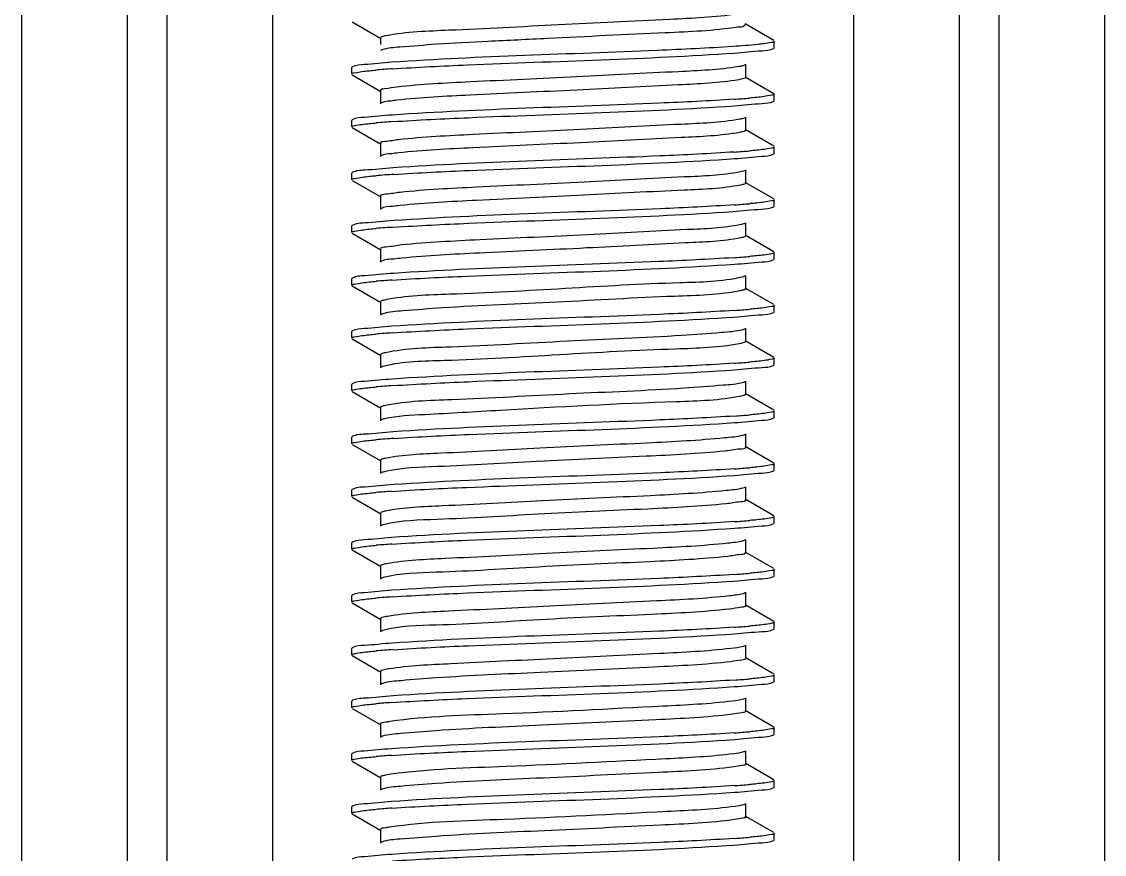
# Model space of a CAD drawing. Extents: x 27938 to 1507990, y 110129 to 923079.
# Drawn here: x 646801.2 to 647289.3, y 342758.2 to 343133.7 of the extents above; entities that cross this region are included whole.
import ezdxf

# ---------------------------------------------------------------- set-up
doc = ezdxf.new("R2010")
doc.units = 0
doc.header["$LTSCALE"] = 1000
doc.header["$MEASUREMENT"] = 0

msp = doc.modelspace()

# ---------------------------------------------------------------- linework, layer by layer
at = {"linetype": 'Continuous'}
for p, q in [((646801.17, 346328.15), (646801.17, 341587.12)), ((646848.79, 346328.15), (646848.79, 341587.12)), ((646866.65, 346328.15), (646866.65, 341587.12)), ((646914.28, 346328.15), (646914.28, 341587.12)), ((647176.22, 346328.15), (647176.22, 341587.12)), ((647223.85, 346328.15), (647223.85, 341587.12)), ((647241.7, 346328.15), (647241.7, 341587.12)), ((647289.33, 346328.15), (647289.33, 341587.12)), ((646950.22, 343133.56), (646963.15, 343126.08)), ((647140.28, 343125.15), (647127.35, 343132.63)), ((646962.89, 343126.38), (646962.89, 343123.37)), ((647140.5, 343121.91), (647140.5, 343124.89)), ((647140.5, 343121.91), (647140.5, 343124.89)), ((646963.57, 343120.91), (646963.15, 343120.72)), ((647140.28, 343121.65), (647140.5, 343121.91)), ((646950.22, 343113.24), (646950, 343112.98)), ((646950, 343110.01), (646950, 343112.98)), ((646950, 343110.01), (646950, 343112.98)), ((647127.61, 343108.52), (647127.61, 343114.47)), ((646950.22, 343109.74), (646963.15, 343102.26)), ((647127.41, 343108.78), (647140.26, 343101.34)), ((646962.89, 343102.56), (646962.89, 343096.61)), ((647140.5, 343098.1), (647140.5, 343101.08)), ((647140.5, 343098.1), (647140.5, 343101.08)), ((647140.28, 343097.84), (647140.5, 343098.1)), ((647127.61, 343084.7), (647127.61, 343090.66)), ((646950.22, 343089.43), (646950, 343089.17)), ((646950, 343086.19), (646950, 343089.17)), ((646950, 343086.19), (646950, 343089.17)), ((646950.22, 343085.93), (646963.15, 343078.45)), ((647140.28, 343077.52), (647127.35, 343085.01)), ((646962.89, 343078.75), (646962.89, 343072.8)), ((647140.5, 343074.29), (647140.5, 343077.26)), ((647140.5, 343074.29), (647140.5, 343077.26)), ((647140.28, 343074.03), (647140.5, 343074.29)), ((647127.61, 343060.89), (647127.61, 343066.84)), ((646950.22, 343065.62), (646950, 343065.36)), ((646950, 343062.38), (646950, 343065.36)), ((646950, 343062.38), (646950, 343065.36)), ((646950.22, 343062.12), (646963.15, 343054.64)), ((647140.28, 343053.71), (647127.35, 343061.19)), ((646962.89, 343054.94), (646962.89, 343048.98)), ((647140.5, 343050.47), (647140.5, 343053.45)), ((647140.5, 343050.47), (647140.5, 343053.45)), ((647140.28, 343050.21), (647140.5, 343050.47)), ((646950.22, 343041.8), (646950, 343041.54)), ((646950, 343038.57), (646950, 343041.54)), ((646950, 343038.57), (646950, 343041.54)), ((647127.61, 343037.08), (647127.61, 343043.03)), ((646950.22, 343038.31), (646963.15, 343030.82)), ((647140.28, 343029.9), (647127.35, 343037.38)), ((646962.89, 343031.13), (646962.89, 343025.17)), ((647140.5, 343026.66), (647140.5, 343029.64)), ((647140.5, 343026.66), (647140.5, 343029.64)), ((647140.28, 343026.4), (647140.5, 343026.66)), ((646950.22, 343017.99), (646950, 343017.73)), ((646950, 343014.75), (646950, 343017.73)), ((646950, 343014.75), (646950, 343017.73)), ((647127.61, 343013.27), (647127.61, 343019.22)), ((646950.22, 343014.49), (646963.15, 343007.01)), ((647140.28, 343006.08), (647127.35, 343013.57)), ((646962.89, 343007.31), (646962.89, 343001.36)), ((647140.28, 343002.59), (647140.5, 343002.85)), ((647140.5, 343002.85), (647140.5, 343005.82)), ((647140.5, 343002.85), (647140.5, 343005.82)), ((646950.22, 342994.18), (646950, 342993.92)), ((646950, 342990.94), (646950, 342993.92)), ((646950, 342990.94), (646950, 342993.92)), ((647127.61, 342989.45), (647127.61, 342995.41)), ((646950.22, 342990.68), (646963.15, 342983.2)), ((647126.32, 342988.78), (647125.58, 342988.61)), ((647140.28, 342982.27), (647127.35, 342989.75)), ((646962.89, 342983.5), (646962.89, 342977.55)), ((647140.28, 342978.77), (647140.5, 342979.03)), ((647140.5, 342979.03), (647140.5, 342982.01)), ((647140.5, 342979.03), (647140.5, 342982.01)), ((646950.22, 342970.37), (646950, 342970.1)), ((646950, 342967.13), (646950, 342970.1)), ((646950, 342967.13), (646950, 342970.1)), ((647127.61, 342965.64), (647127.61, 342971.59)), ((646950.22, 342966.87), (646963.15, 342959.39)), ((647126.6, 342965.05), (647125.61, 342964.8)), ((647140.28, 342958.46), (647127.35, 342965.94)), ((646962.89, 342959.69), (646962.89, 342953.73)), ((647140.28, 342954.96), (647140.5, 342955.22)), ((647140.5, 342955.22), (647140.5, 342958.2)), ((647140.5, 342955.22), (647140.5, 342958.2)), ((646950.22, 342946.55), (646950, 342946.29)), ((646950, 342943.32), (646950, 342946.29)), ((646950, 342943.32), (646950, 342946.29)), ((647127.61, 342941.83), (647127.61, 342947.78)), ((646950.22, 342943.05), (646963.15, 342935.57)), ((647140.28, 342934.65), (647127.35, 342942.13)), ((646962.89, 342935.87), (646962.89, 342929.92)), ((647140.5, 342931.41), (647140.5, 342934.39)), ((647140.5, 342931.41), (647140.5, 342934.39)), ((647140.28, 342931.15), (647140.5, 342931.41)), ((646950.22, 342922.74), (646950, 342922.48)), ((646950, 342919.5), (646950, 342922.48)), ((646950, 342919.5), (646950, 342922.48)), ((647127.61, 342918.01), (647127.61, 342923.97)), ((646950.22, 342919.24), (646963.15, 342911.76)), ((647140.28, 342910.83), (647127.35, 342918.32)), ((646962.89, 342912.06), (646962.89, 342906.11)), ((647140.5, 342907.6), (647140.5, 342910.57)), ((647140.5, 342907.6), (647140.5, 342910.57)), ((647140.28, 342907.34), (647140.5, 342907.6)), ((647127.61, 342894.2), (647127.61, 342900.15)), ((646950.22, 342898.93), (646950, 342898.67)), ((646950, 342895.69), (646950, 342898.67)), ((646950, 342895.69), (646950, 342898.67)), ((646950.22, 342895.43), (646963.15, 342887.95)), ((647140.28, 342887.02), (647127.35, 342894.5)), ((646962.89, 342888.25), (646962.89, 342882.3)), ((647140.5, 342883.78), (647140.5, 342886.76)), ((647140.5, 342883.78), (647140.5, 342886.76)), ((647140.28, 342883.52), (647140.5, 342883.78)), ((647127.61, 342870.39), (647127.61, 342876.34)), ((646950.22, 342875.11), (646950, 342874.85)), ((646950, 342871.88), (646950, 342874.85)), ((646950, 342871.88), (646950, 342874.85)), ((646950.22, 342871.62), (646963.15, 342864.13)), ((647140.28, 342863.21), (647127.35, 342870.69)), ((646962.89, 342864.44), (646962.89, 342858.48)), ((647140.5, 342859.97), (647140.5, 342862.95)), ((647140.5, 342859.97), (647140.5, 342862.95)), ((647140.28, 342859.71), (647140.5, 342859.97)), ((646950.22, 342851.3), (646950, 342851.04)), ((647127.61, 342846.58), (647127.61, 342852.53)), ((646950, 342848.06), (646950, 342851.04)), ((646950, 342848.06), (646950, 342851.04)), ((646950.22, 342847.8), (646963.15, 342840.32)), ((647140.28, 342839.4), (647127.35, 342846.88)), ((646962.89, 342840.62), (646962.89, 342834.67)), ((647140.5, 342836.16), (647140.5, 342839.13)), ((647140.5, 342836.16), (647140.5, 342839.13)), ((647140.28, 342835.9), (647140.5, 342836.16)), ((646950.22, 342827.49), (646950, 342827.23)), ((646950, 342824.25), (646950, 342827.23)), ((646950, 342824.25), (646950, 342827.23)), ((647127.61, 342822.76), (647127.61, 342828.72)), ((646950.22, 342823.99), (646963.15, 342816.51)), ((647140.28, 342815.58), (647127.35, 342823.06)), ((646962.89, 342816.81), (646962.89, 342810.86)), ((647140.28, 342812.08), (647140.5, 342812.35)), ((647140.5, 342812.35), (647140.5, 342815.32)), ((647140.5, 342812.35), (647140.5, 342815.32)), ((646950.22, 342803.68), (646950, 342803.42)), ((646950, 342800.44), (646950, 342803.42)), ((646950, 342800.44), (646950, 342803.42)), ((647127.61, 342798.95), (647127.61, 342804.9)), ((646950.22, 342800.18), (646963.15, 342792.7)), ((647140.28, 342791.77), (647127.35, 342799.25)), ((646962.89, 342793), (646962.89, 342787.04)), ((647140.28, 342788.27), (647140.5, 342788.53)), ((647140.5, 342788.53), (647140.5, 342791.51)), ((647140.5, 342788.53), (647140.5, 342791.51)), ((646950.22, 342779.86), (646950, 342779.6)), ((646950, 342776.63), (646950, 342779.6)), ((646950, 342776.63), (646950, 342779.6)), ((647127.61, 342775.14), (647127.61, 342781.09)), ((646950.22, 342776.37), (646963.15, 342768.88)), ((647140.28, 342767.96), (647127.35, 342775.44)), ((646962.89, 342769.18), (646962.89, 342763.23)), ((647140.28, 342764.46), (647140.5, 342764.72)), ((647140.5, 342764.72), (647140.5, 342767.7)), ((647140.5, 342764.72), (647140.5, 342767.7))]:
    msp.add_line(p, q, dxfattribs=at)
for centre, radius, start, end in [((646995.79, 342698.23), 415.08, 93.7926, 94.8061), ((647095.11, 343507.83), 410.04, 273.8292, 274.8033), ((646996.18, 342669.45), 420.06, 93.7603, 94.8057), ((647095.17, 343483.25), 409.27, 273.8342, 274.8034), ((646996.63, 342640.02), 425.69, 93.7255, 94.8043), ((647095.3, 343457.79), 407.62, 273.8451, 274.8038), ((646996.55, 342617.23), 424.66, 93.7318, 94.8044), ((647094.45, 343444.65), 418.32, 273.7704, 274.8067), ((646995.49, 342606.78), 411.26, 93.8184, 94.8057), ((647121.93, 343029.95), 17.9, 281.5616, 283.1978), ((647095.11, 343412.57), 410.03, 273.8292, 274.8033), ((646995.78, 342579.31), 414.93, 93.7936, 94.8061), ((647095.11, 343388.77), 410.05, 273.8291, 274.8033), ((646996.17, 342550.56), 419.88, 93.7615, 94.8057), ((647095.17, 343364.24), 409.32, 273.8339, 274.8034), ((646996.61, 342521.15), 425.5, 93.7266, 94.8043), ((647095.3, 343338.79), 407.68, 273.8448, 274.8037), ((646995.3, 342513.9), 408.89, 93.8354, 94.8048), ((647095.17, 343316.58), 409.29, 273.8341, 274.8034), ((646995.48, 342487.82), 411.16, 93.8191, 94.8056), ((647095.11, 343293.49), 410.02, 273.8293, 274.8033), ((646995.77, 342460.39), 414.79, 93.7945, 94.8061), ((647095.11, 343269.72), 410.06, 273.829, 274.8033), ((646996.15, 342431.72), 419.66, 93.7629, 94.8058), ((647095.15, 343245.4), 409.55, 273.8325, 274.8033), ((646995.22, 342419.61), 407.91, 93.8435, 94.8035), ((647095.29, 343219.88), 407.83, 273.8438, 274.8035), ((646995.29, 342394.88), 408.84, 93.8358, 94.8047), ((647095.17, 343197.49), 409.26, 273.8343, 274.8034), ((646995.47, 342368.85), 411.06, 93.8198, 94.8056), ((647095.12, 343174.42), 410, 273.8293, 274.8033)]:
    msp.add_arc(centre, radius, start, end, dxfattribs=at)
for points, knots in [([(647123.99, 343137.15), (647113.87, 343135.57), (647086.82, 343134.46), (647043.42, 343132.3), (647000.82, 343129.92), (646974.72, 343129.07), (646965.38, 343127.31)], [0, 0, 0, 0, 0.193342, 0.50965, 0.820575, 1, 1, 1, 1]), ([(647123.99, 343131.2), (647113.22, 343129.51), (647084.54, 343128.44), (647047.02, 343126.45), (647012.68, 343124.83), (646990.43, 343123.78), (646974.6, 343122.34), (646966.17, 343121.84), (646963.57, 343120.91)], [0, 0, 0, 0, 0.203475, 0.533865, 0.701503, 0.845145, 0.948486, 1, 1, 1, 1]), ([(647127.35, 343132.63), (647127.57, 343132.51), (647126.4, 343130.72), (647125.05, 343131.37), (647123.99, 343131.2)], [0, 0, 0, 0, 0.189692, 1, 1, 1, 1]), ([(646965.38, 343127.31), (646964.75, 343127.19), (646964.04, 343127.03), (646962.89, 343126.64), (646962.89, 343126.38)], [0, 0, 0, 0, 0.711587, 1, 1, 1, 1]), ([(647140.5, 343124.89), (647140.5, 343124.45), (647138.18, 343124.17), (647137, 343123.85), (647135.83, 343123.7)], [0, 0, 0, 0, 0.271231, 1, 1, 1, 1]), ([(647121.85, 343122.48), (647110.54, 343121.72), (647059.24, 343119.26), (647007.87, 343118.06), (646967.95, 343115.35)], [0, 0, 0, 0, 0.220809, 1, 1, 1, 1]), ([(647135.83, 343123.7), (647134.95, 343123.58), (647130.3, 343123.06), (647125.63, 343122.73), (647121.85, 343122.48)], [0, 0, 0, 0, 0.191038, 1, 1, 1, 1]), ([(647122.5, 343119.54), (647126.61, 343119.82), (647132.38, 343120.62), (647138.67, 343120.73), (647140.27, 343121.65)], [0, 0, 0, 0, 0.690315, 1, 1, 1, 1]), ([(646967.95, 343115.35), (646963.85, 343115.07), (646958.09, 343114.27), (646951.83, 343114.16), (646950.23, 343113.24)], [0, 0, 0, 0, 0.690276, 1, 1, 1, 1]), ([(646968.33, 343112.4), (646979.63, 343113.16), (647031.01, 343115.63), (647082.46, 343116.82), (647122.5, 343119.54)], [0, 0, 0, 0, 0.220033, 1, 1, 1, 1]), ([(646950, 343110.01), (646950, 343110.44), (646952.29, 343110.72), (646953.45, 343111.04), (646954.61, 343111.19)], [0, 0, 0, 0, 0.271439, 1, 1, 1, 1]), ([(647124.46, 343113.42), (647115.51, 343111.91), (647091.06, 343110.89), (647050.73, 343108.7), (647008.38, 343106.77), (646981.3, 343105.4), (646970.33, 343104.19)], [0, 0, 0, 0, 0.176416, 0.473758, 0.785535, 1, 1, 1, 1]), ([(647127.34, 343114.17), (647127.02, 343113.98), (647126.05, 343113.71), (647125.08, 343113.52), (647124.46, 343113.42)], [0, 0, 0, 0, 0.372348, 1, 1, 1, 1]), ([(647124.46, 343107.47), (647115.51, 343105.96), (647091.06, 343104.94), (647050.73, 343102.74), (647008.38, 343100.82), (646981.3, 343099.45), (646970.33, 343098.23)], [0, 0, 0, 0, 0.176416, 0.473758, 0.785535, 1, 1, 1, 1]), ([(647127.61, 343108.52), (647127.6, 343108.2), (647126.12, 343107.81), (647125.25, 343107.6), (647124.46, 343107.47)], [0, 0, 0, 0, 0.283117, 1, 1, 1, 1]), ([(646970.33, 343104.19), (646968.47, 343103.98), (646966.68, 343103.44), (646962.88, 343103.25), (646962.89, 343102.56)], [0, 0, 0, 0, 0.732536, 1, 1, 1, 1]), ([(647140.5, 343101.08), (647140.5, 343100.64), (647138.21, 343100.36), (647137.05, 343100.04), (647135.9, 343099.89)], [0, 0, 0, 0, 0.271491, 1, 1, 1, 1]), ([(646970.33, 343098.23), (646969.43, 343098.13), (646967.05, 343097.77), (646964.47, 343097.68), (646963.15, 343096.91)], [0, 0, 0, 0, 0.371201, 1, 1, 1, 1]), ([(647122.5, 343098.71), (647111.26, 343097.94), (647059.87, 343095.47), (647008.43, 343094.26), (646968.33, 343091.56)], [0, 0, 0, 0, 0.218896, 1, 1, 1, 1]), ([(646968.64, 343088.6), (646979.95, 343089.36), (647031.25, 343091.82), (647082.61, 343093.02), (647122.54, 343095.73)], [0, 0, 0, 0, 0.220774, 1, 1, 1, 1]), ([(647122.54, 343095.73), (647126.65, 343096.01), (647132.4, 343096.81), (647138.67, 343096.92), (647140.27, 343097.84)], [0, 0, 0, 0, 0.690269, 1, 1, 1, 1]), ([(646968.33, 343091.56), (646964.14, 343091.28), (646958.27, 343090.46), (646951.86, 343090.37), (646950.23, 343089.43)], [0, 0, 0, 0, 0.690689, 1, 1, 1, 1]), ([(647127.35, 343090.36), (647127.07, 343090.19), (647126.24, 343089.95), (647125.42, 343089.78), (647124.9, 343089.68)], [0, 0, 0, 0, 0.378906, 1, 1, 1, 1]), ([(646950, 343086.19), (646950, 343086.63), (646952.32, 343086.91), (646953.5, 343087.23), (646954.67, 343087.38)], [0, 0, 0, 0, 0.271222, 1, 1, 1, 1]), ([(647124.9, 343089.68), (647116.23, 343088.12), (647092.17, 343087.18), (647052.19, 343084.93), (647009.64, 343083.03), (646982.25, 343081.64), (646971.03, 343080.45)], [0, 0, 0, 0, 0.171322, 0.466729, 0.780436, 1, 1, 1, 1]), ([(647124.9, 343083.73), (647116.23, 343082.16), (647092.17, 343081.23), (647052.19, 343078.97), (647009.64, 343077.08), (646982.25, 343075.69), (646971.03, 343074.5)], [0, 0, 0, 0, 0.171322, 0.466729, 0.780436, 1, 1, 1, 1]), ([(647127.61, 343084.7), (647127.61, 343084.42), (647126.35, 343084.03), (647125.58, 343083.85), (647124.9, 343083.73)], [0, 0, 0, 0, 0.286608, 1, 1, 1, 1]), ([(646971.03, 343080.45), (646969, 343080.23), (646967.06, 343079.63), (646962.88, 343079.49), (646962.89, 343078.75)], [0, 0, 0, 0, 0.7335, 1, 1, 1, 1]), ([(647140.5, 343077.26), (647140.5, 343076.83), (647138.22, 343076.54), (647137.06, 343076.23), (647135.91, 343076.08)], [0, 0, 0, 0, 0.271533, 1, 1, 1, 1]), ([(646971.03, 343074.5), (646970.04, 343074.39), (646967.43, 343074), (646964.6, 343073.94), (646963.15, 343073.1)], [0, 0, 0, 0, 0.373307, 1, 1, 1, 1]), ([(647122.54, 343074.9), (647111.35, 343074.13), (647060.04, 343071.66), (647008.68, 343070.45), (646968.64, 343067.77)], [0, 0, 0, 0, 0.218489, 1, 1, 1, 1]), ([(646968.97, 343064.81), (646980.31, 343065.57), (647031.53, 343068.02), (647082.82, 343069.21), (647122.64, 343071.93)], [0, 0, 0, 0, 0.221632, 1, 1, 1, 1]), ([(647122.64, 343071.93), (647126.72, 343072.21), (647132.44, 343073), (647138.68, 343073.11), (647140.27, 343074.03)], [0, 0, 0, 0, 0.690169, 1, 1, 1, 1]), ([(646968.64, 343067.77), (646964.37, 343067.48), (646958.4, 343066.65), (646951.88, 343066.57), (646950.23, 343065.62)], [0, 0, 0, 0, 0.690984, 1, 1, 1, 1]), ([(647125.3, 343065.95), (647116.94, 343064.31), (647093.26, 343063.48), (647053.64, 343061.15), (647010.91, 343059.3), (646983.23, 343057.88), (646971.77, 343056.71)], [0, 0, 0, 0, 0.16621, 0.459673, 0.775317, 1, 1, 1, 1]), ([(647127.35, 343066.54), (647127.11, 343066.41), (647126.42, 343066.18), (647125.73, 343066.03), (647125.3, 343065.95)], [0, 0, 0, 0, 0.386574, 1, 1, 1, 1]), ([(646950, 343062.38), (646950, 343062.83), (646952.37, 343063.1), (646953.56, 343063.43), (646954.75, 343063.58)], [0, 0, 0, 0, 0.270951, 1, 1, 1, 1]), ([(646971.77, 343056.71), (646969.55, 343056.49), (646967.46, 343055.82), (646962.89, 343055.74), (646962.89, 343054.94)], [0, 0, 0, 0, 0.734301, 1, 1, 1, 1]), ([(647125.3, 343059.99), (647116.94, 343058.35), (647093.26, 343057.53), (647053.64, 343055.2), (647010.91, 343053.34), (646983.23, 343051.93), (646971.77, 343050.76)], [0, 0, 0, 0, 0.16621, 0.459673, 0.775317, 1, 1, 1, 1]), ([(647127.61, 343060.89), (647127.61, 343060.65), (647126.56, 343060.26), (647125.89, 343060.11), (647125.3, 343059.99)], [0, 0, 0, 0, 0.29131, 1, 1, 1, 1]), ([(647140.5, 343053.45), (647140.5, 343053.02), (647138.23, 343052.73), (647137.08, 343052.42), (647135.94, 343052.27)], [0, 0, 0, 0, 0.271629, 1, 1, 1, 1]), ([(646971.77, 343050.76), (646970.68, 343050.65), (646967.83, 343050.23), (646964.72, 343050.2), (646963.15, 343049.29)], [0, 0, 0, 0, 0.375224, 1, 1, 1, 1]), ([(646968.91, 343041), (646980.16, 343041.74), (647031.18, 343044.19), (647082.25, 343045.4), (647121.96, 343048.07)], [0, 0, 0, 0, 0.220785, 1, 1, 1, 1]), ([(647122.64, 343051.09), (647111.49, 343050.33), (647060.27, 343047.86), (647008.98, 343046.63), (646968.97, 343043.98)], [0, 0, 0, 0, 0.217929, 1, 1, 1, 1]), ([(647121.96, 343048.07), (647126.2, 343048.35), (647132.14, 343049.18), (647138.62, 343049.26), (647140.27, 343050.21)], [0, 0, 0, 0, 0.690884, 1, 1, 1, 1]), ([(646968.97, 343043.98), (646964.63, 343043.69), (646958.55, 343042.85), (646951.91, 343042.77), (646950.23, 343041.8)], [0, 0, 0, 0, 0.691296, 1, 1, 1, 1]), ([(647125.68, 343042.21), (647117.62, 343040.49), (647094.32, 343039.79), (647055.1, 343037.38), (647012.2, 343035.56), (646984.23, 343034.12), (646972.53, 343032.98)], [0, 0, 0, 0, 0.161077, 0.452585, 0.770175, 1, 1, 1, 1]), ([(647127.35, 343042.73), (647127.15, 343042.61), (647126.59, 343042.42), (647126.02, 343042.28), (647125.68, 343042.21)], [0, 0, 0, 0, 0.395232, 1, 1, 1, 1]), ([(646950, 343038.57), (646950, 343039.01), (646952.36, 343039.29), (646953.55, 343039.62), (646954.74, 343039.77)], [0, 0, 0, 0, 0.270992, 1, 1, 1, 1]), ([(647127.61, 343037.08), (647127.61, 343036.85), (647126.63, 343036.46), (647125.98, 343036.32), (647125.43, 343036.2)], [0, 0, 0, 0, 0.292957, 1, 1, 1, 1]), ([(646972.53, 343032.98), (646970.12, 343032.74), (646967.87, 343032), (646962.89, 343032), (646962.89, 343031.13)], [0, 0, 0, 0, 0.734958, 1, 1, 1, 1]), ([(647125.43, 343036.2), (647117.24, 343034.56), (647093.87, 343033.76), (647054.63, 343031.42), (647011.94, 343029.59), (646984.15, 343028.16), (646972.53, 343027.02)], [0, 0, 0, 0, 0.163685, 0.455244, 0.771393, 1, 1, 1, 1]), ([(646972.53, 343027.02), (646971.34, 343026.91), (646968.24, 343026.46), (646964.86, 343026.47), (646963.15, 343025.47)], [0, 0, 0, 0, 0.376966, 1, 1, 1, 1]), ([(647121.96, 343027.23), (647110.77, 343026.48), (647059.75, 343024.03), (647008.68, 343022.81), (646968.91, 343020.16)], [0, 0, 0, 0, 0.219586, 1, 1, 1, 1]), ([(647140.5, 343029.64), (647140.5, 343029.2), (647138.19, 343028.92), (647137.03, 343028.6), (647135.87, 343028.45)], [0, 0, 0, 0, 0.271348, 1, 1, 1, 1]), ([(646968.1, 343017.13), (646979.38, 343017.89), (647030.85, 343020.37), (647082.37, 343021.56), (647122.5, 343024.29)], [0, 0, 0, 0, 0.219478, 1, 1, 1, 1]), ([(647122.5, 343024.29), (647126.61, 343024.57), (647132.38, 343025.37), (647138.67, 343025.48), (647140.27, 343026.4)], [0, 0, 0, 0, 0.690315, 1, 1, 1, 1]), ([(646968.91, 343020.16), (646964.58, 343019.87), (646958.52, 343019.03), (646951.91, 343018.96), (646950.23, 343017.99)], [0, 0, 0, 0, 0.69124, 1, 1, 1, 1]), ([(647126.02, 343018.47), (647116.84, 343016.31), (647089.93, 343015.94), (647046.1, 343013.25), (647001.83, 343010.79), (646974.48, 343010.16), (646964.89, 343008.15)], [0, 0, 0, 0, 0.175128, 0.495203, 0.817983, 1, 1, 1, 1]), ([(647127.34, 343018.92), (647127.18, 343018.82), (647126.74, 343018.66), (647126.29, 343018.54), (647126.02, 343018.47)], [0, 0, 0, 0, 0.405131, 1, 1, 1, 1]), ([(646950, 343014.75), (646950, 343015.19), (646952.27, 343015.47), (646953.42, 343015.78), (646954.57, 343015.93)], [0, 0, 0, 0, 0.27158, 1, 1, 1, 1]), ([(647125.52, 343012.41), (647115.68, 343010.39), (647087.79, 343009.78), (647043.03, 343006.97), (647002.13, 343005.55), (646976.02, 343003.46), (646966.94, 343002.83), (646963.95, 343001.97)], [0, 0, 0, 0, 0.186078, 0.513276, 0.832943, 0.94246, 1, 1, 1, 1]), ([(647127.6, 343013.27), (647127.6, 343013.08), (647126.93, 343012.73), (647126.42, 343012.61), (647126.02, 343012.52)], [0, 0, 0, 0, 0.304522, 1, 1, 1, 1]), ([(646964.89, 343008.15), (646964.38, 343008.04), (646963.78, 343007.91), (646962.89, 343007.53), (646962.89, 343007.31)], [0, 0, 0, 0, 0.704943, 1, 1, 1, 1]), ([(647122.5, 343003.46), (647111.23, 343002.69), (647059.77, 343000.21), (647008.24, 342999.02), (646968.1, 342996.29)], [0, 0, 0, 0, 0.219133, 1, 1, 1, 1]), ([(647122.49, 343000.48), (647126.61, 343000.76), (647132.38, 343001.56), (647138.67, 343001.67), (647140.27, 343002.59)], [0, 0, 0, 0, 0.690316, 1, 1, 1, 1]), ([(647140.5, 343005.82), (647140.5, 343005.39), (647138.21, 343005.11), (647137.05, 343004.79), (647135.9, 343004.64)], [0, 0, 0, 0, 0.271492, 1, 1, 1, 1]), ([(646963.95, 343001.97), (646963.79, 343001.92), (646963.52, 343001.84), (646963.26, 343001.72), (646963.15, 343001.66)], [0, 0, 0, 0, 0.573549, 1, 1, 1, 1]), ([(646968.33, 342993.33), (646979.62, 342994.09), (647031.01, 342996.56), (647082.46, 342997.76), (647122.49, 343000.48)], [0, 0, 0, 0, 0.220011, 1, 1, 1, 1]), ([(646968.1, 342996.29), (646963.96, 342996.01), (646958.16, 342995.21), (646951.84, 342995.1), (646950.23, 342994.18)], [0, 0, 0, 0, 0.690447, 1, 1, 1, 1]), ([(647126.32, 342994.74), (647123.21, 342993.92), (647113.96, 342993.23), (647087.64, 342991.22), (647046.81, 342989.76), (647002.31, 342986.96), (646974.65, 342986.36), (646964.93, 342984.35)], [0, 0, 0, 0, 0.059799, 0.170734, 0.490641, 0.815855, 1, 1, 1, 1]), ([(647127.35, 342995.1), (647127.22, 342995.03), (647126.88, 342994.89), (647126.53, 342994.79), (647126.32, 342994.74)], [0, 0, 0, 0, 0.416277, 1, 1, 1, 1]), ([(646950, 342990.94), (646950, 342991.38), (646952.29, 342991.66), (646953.45, 342991.97), (646954.61, 342992.12)], [0, 0, 0, 0, 0.271445, 1, 1, 1, 1]), ([(647125.58, 342988.61), (647115.88, 342986.59), (647088.3, 342985.95), (647043.77, 342983.53), (647000.01, 342980.69), (646973.19, 342980.52), (646964.23, 342978.23)], [0, 0, 0, 0, 0.183701, 0.508444, 0.82842, 1, 1, 1, 1]), ([(647127.61, 342989.45), (647127.61, 342989.3), (647127.08, 342988.98), (647126.65, 342988.87), (647126.32, 342988.78)], [0, 0, 0, 0, 0.312927, 1, 1, 1, 1]), ([(646964.93, 342984.35), (646964.41, 342984.24), (646963.8, 342984.1), (646962.89, 342983.72), (646962.89, 342983.5)], [0, 0, 0, 0, 0.705397, 1, 1, 1, 1]), ([(646964.23, 342978.23), (646964.01, 342978.18), (646963.65, 342978.07), (646963.29, 342977.93), (646963.15, 342977.85)], [0, 0, 0, 0, 0.586059, 1, 1, 1, 1]), ([(647122.49, 342979.64), (647111.26, 342978.88), (647059.87, 342976.4), (647008.42, 342975.2), (646968.33, 342972.5)], [0, 0, 0, 0, 0.218907, 1, 1, 1, 1]), ([(647122.54, 342976.67), (647126.64, 342976.95), (647132.4, 342977.75), (647138.67, 342977.85), (647140.27, 342978.77)], [0, 0, 0, 0, 0.690272, 1, 1, 1, 1]), ([(647140.5, 342982.01), (647140.5, 342981.58), (647138.21, 342981.29), (647137.05, 342980.98), (647135.9, 342980.83)], [0, 0, 0, 0, 0.271491, 1, 1, 1, 1]), ([(646968.62, 342969.54), (646979.94, 342970.3), (647031.24, 342972.76), (647082.61, 342973.95), (647122.54, 342976.67)], [0, 0, 0, 0, 0.220746, 1, 1, 1, 1]), ([(646950, 342967.13), (646950, 342967.57), (646952.32, 342967.85), (646953.5, 342968.17), (646954.67, 342968.32)], [0, 0, 0, 0, 0.271231, 1, 1, 1, 1]), ([(646968.33, 342972.5), (646964.13, 342972.21), (646958.26, 342971.4), (646951.86, 342971.3), (646950.23, 342970.37)], [0, 0, 0, 0, 0.69068, 1, 1, 1, 1]), ([(647126.6, 342971), (647123.65, 342970.13), (647114.61, 342969.51), (647088.56, 342967.41), (647047.63, 342966), (647002.82, 342963.18), (646974.87, 342962.56), (646965, 342960.55)], [0, 0, 0, 0, 0.056967, 0.166117, 0.485703, 0.813401, 1, 1, 1, 1]), ([(647127.35, 342971.29), (647127.25, 342971.23), (647127, 342971.13), (647126.75, 342971.04), (647126.6, 342971)], [0, 0, 0, 0, 0.42914, 1, 1, 1, 1]), ([(647125.61, 342964.8), (647116.05, 342962.8), (647079.56, 342961.88), (647032.05, 342959.32), (646988.18, 342956.61), (646970.53, 342955.87), (646964.55, 342954.5)], [0, 0, 0, 0, 0.181624, 0.673933, 0.885992, 1, 1, 1, 1]), ([(647127.61, 342965.64), (647127.61, 342965.51), (647127.21, 342965.22), (647126.86, 342965.12), (647126.6, 342965.05)], [0, 0, 0, 0, 0.323936, 1, 1, 1, 1]), ([(646965, 342960.55), (646964.46, 342960.44), (646963.83, 342960.29), (646962.89, 342959.91), (646962.89, 342959.69)], [0, 0, 0, 0, 0.706204, 1, 1, 1, 1]), ([(646964.55, 342954.5), (646964.26, 342954.43), (646963.79, 342954.31), (646963.32, 342954.13), (646963.15, 342954.04)], [0, 0, 0, 0, 0.596978, 1, 1, 1, 1]), ([(647122.54, 342955.83), (647111.34, 342955.07), (647060.04, 342952.6), (647008.67, 342951.38), (646968.62, 342948.7)], [0, 0, 0, 0, 0.218507, 1, 1, 1, 1]), ([(647122.64, 342952.86), (647126.72, 342953.14), (647132.44, 342953.93), (647138.68, 342954.05), (647140.27, 342954.96)], [0, 0, 0, 0, 0.690172, 1, 1, 1, 1]), ([(647140.5, 342958.2), (647140.5, 342957.77), (647138.22, 342957.48), (647137.06, 342957.17), (647135.91, 342957.02)], [0, 0, 0, 0, 0.27153, 1, 1, 1, 1]), ([(646968.96, 342945.75), (646980.3, 342946.5), (647031.52, 342948.96), (647082.81, 342950.15), (647122.64, 342952.86)], [0, 0, 0, 0, 0.221603, 1, 1, 1, 1]), ([(646950, 342943.32), (646950, 342943.76), (646952.37, 342944.04), (646953.56, 342944.37), (646954.75, 342944.52)], [0, 0, 0, 0, 0.27096, 1, 1, 1, 1]), ([(646968.62, 342948.7), (646964.36, 342948.42), (646958.39, 342947.59), (646951.88, 342947.5), (646950.23, 342946.55)], [0, 0, 0, 0, 0.690974, 1, 1, 1, 1]), ([(647118.12, 342945.94), (647106.53, 342944.8), (647078.76, 342943.37), (647036.06, 342941.54), (646996.74, 342939.2), (646973.31, 342938.4), (646965.08, 342936.75)], [0, 0, 0, 0, 0.227856, 0.543944, 0.835881, 1, 1, 1, 1]), ([(647127.35, 342947.48), (647127.02, 342947.29), (647123.96, 342946.47), (647120.85, 342946.21), (647118.12, 342945.94)], [0, 0, 0, 0, 0.122489, 1, 1, 1, 1]), ([(647118.12, 342939.99), (647106.35, 342938.83), (647078.17, 342937.38), (647034.99, 342935.59), (646995.73, 342933.06), (646972.46, 342932.5), (646964.55, 342930.68)], [0, 0, 0, 0, 0.230632, 0.550008, 0.84183, 1, 1, 1, 1]), ([(647127.61, 342941.83), (647127.61, 342940.97), (647122.71, 342940.95), (647120.49, 342940.22), (647118.12, 342939.99)], [0, 0, 0, 0, 0.265163, 1, 1, 1, 1]), ([(646965.08, 342936.75), (646964.53, 342936.64), (646963.88, 342936.49), (646962.89, 342936.11), (646962.89, 342935.87)], [0, 0, 0, 0, 0.707279, 1, 1, 1, 1]), ([(647140.5, 342934.39), (647140.5, 342933.96), (647138.23, 342933.67), (647137.08, 342933.36), (647135.94, 342933.21)], [0, 0, 0, 0, 0.271626, 1, 1, 1, 1]), ([(646964.55, 342930.68), (646964.27, 342930.62), (646963.79, 342930.49), (646963.32, 342930.32), (646963.15, 342930.22)], [0, 0, 0, 0, 0.596953, 1, 1, 1, 1]), ([(647122.64, 342932.03), (647111.48, 342931.27), (647060.26, 342928.8), (647008.97, 342927.57), (646968.96, 342924.91)], [0, 0, 0, 0, 0.217948, 1, 1, 1, 1]), ([(647122.54, 342929.04), (647126.64, 342929.32), (647132.4, 342930.12), (647138.67, 342930.23), (647140.27, 342931.15)], [0, 0, 0, 0, 0.69027, 1, 1, 1, 1]), ([(646968.96, 342924.91), (646964.62, 342924.62), (646958.54, 342923.78), (646951.91, 342923.71), (646950.23, 342922.74)], [0, 0, 0, 0, 0.691286, 1, 1, 1, 1]), ([(646967.95, 342921.87), (646979.23, 342922.64), (647030.76, 342925.12), (647082.35, 342926.31), (647122.54, 342929.04)], [0, 0, 0, 0, 0.219156, 1, 1, 1, 1]), ([(646950, 342919.5), (646950, 342919.93), (646952.26, 342920.22), (646953.41, 342920.53), (646954.56, 342920.68)], [0, 0, 0, 0, 0.271632, 1, 1, 1, 1]), ([(647118.88, 342922.21), (647107.47, 342921.04), (647079.84, 342919.62), (647037.15, 342917.76), (646997.46, 342915.45), (646973.7, 342914.6), (646965.27, 342912.98)], [0, 0, 0, 0, 0.223654, 0.53891, 0.832763, 1, 1, 1, 1]), ([(647127.35, 342923.67), (647127.04, 342923.49), (647124.23, 342922.71), (647121.38, 342922.46), (647118.88, 342922.21)], [0, 0, 0, 0, 0.124444, 1, 1, 1, 1]), ([(647118.88, 342916.25), (647107.15, 342915.05), (647078.8, 342913.6), (647035.26, 342911.82), (646995.67, 342909.17), (646972.19, 342908.76), (646964.34, 342906.82)], [0, 0, 0, 0, 0.228548, 0.5497, 0.843389, 1, 1, 1, 1]), ([(647127.61, 342918.01), (647127.61, 342917.22), (647123.12, 342917.13), (647121.06, 342916.48), (647118.88, 342916.25)], [0, 0, 0, 0, 0.265626, 1, 1, 1, 1]), ([(646965.27, 342912.98), (646964.67, 342912.86), (646963.98, 342912.7), (646962.89, 342912.31), (646962.89, 342912.06)], [0, 0, 0, 0, 0.709708, 1, 1, 1, 1]), ([(647140.5, 342910.57), (647140.5, 342910.14), (647138.22, 342909.85), (647137.06, 342909.54), (647135.91, 342909.39)], [0, 0, 0, 0, 0.27153, 1, 1, 1, 1]), ([(646964.34, 342906.82), (646964.1, 342906.76), (646963.69, 342906.65), (646963.3, 342906.5), (646963.15, 342906.41)], [0, 0, 0, 0, 0.589537, 1, 1, 1, 1]), ([(647122.54, 342908.21), (647111.26, 342907.44), (647059.73, 342904.96), (647008.13, 342903.77), (646967.95, 342901.03)], [0, 0, 0, 0, 0.219182, 1, 1, 1, 1]), ([(646968.09, 342898.06), (646979.37, 342898.83), (647030.84, 342901.31), (647082.37, 342902.5), (647122.5, 342905.23)], [0, 0, 0, 0, 0.219464, 1, 1, 1, 1]), ([(647122.5, 342905.23), (647126.61, 342905.51), (647132.38, 342906.31), (647138.67, 342906.41), (647140.27, 342907.34)], [0, 0, 0, 0, 0.690315, 1, 1, 1, 1]), ([(646967.95, 342901.03), (646963.84, 342900.75), (646958.09, 342899.96), (646951.83, 342899.85), (646950.23, 342898.93)], [0, 0, 0, 0, 0.690282, 1, 1, 1, 1]), ([(646950, 342895.69), (646950, 342896.12), (646952.27, 342896.41), (646953.42, 342896.72), (646954.57, 342896.87)], [0, 0, 0, 0, 0.271583, 1, 1, 1, 1]), ([(647119.61, 342898.47), (647108.44, 342897.27), (647081.11, 342895.89), (647038.6, 342893.99), (646998.55, 342891.75), (646974.41, 342890.79), (646965.69, 342889.24)], [0, 0, 0, 0, 0.218541, 0.53186, 0.827656, 1, 1, 1, 1]), ([(647127.35, 342899.85), (647127.06, 342899.69), (647124.5, 342898.95), (647121.89, 342898.71), (647119.61, 342898.47)], [0, 0, 0, 0, 0.126922, 1, 1, 1, 1]), ([(647119.61, 342892.52), (647107.93, 342891.27), (647079.45, 342889.83), (647035.59, 342888.05), (646995.68, 342885.27), (646971.98, 342885.01), (646964.17, 342882.96)], [0, 0, 0, 0, 0.226203, 0.548928, 0.844544, 1, 1, 1, 1]), ([(647127.61, 342894.2), (647127.61, 342893.47), (647123.51, 342893.32), (647121.61, 342892.73), (647119.61, 342892.52)], [0, 0, 0, 0, 0.26668, 1, 1, 1, 1]), ([(646965.69, 342889.24), (646964.98, 342889.11), (646964.19, 342888.93), (646962.89, 342888.54), (646962.89, 342888.25)], [0, 0, 0, 0, 0.71423, 1, 1, 1, 1]), ([(647140.5, 342886.76), (647140.5, 342886.33), (647138.21, 342886.04), (647137.05, 342885.73), (647135.9, 342885.58)], [0, 0, 0, 0, 0.271492, 1, 1, 1, 1]), ([(646964.17, 342882.96), (646963.97, 342882.91), (646963.62, 342882.81), (646963.28, 342882.67), (646963.15, 342882.6)], [0, 0, 0, 0, 0.582774, 1, 1, 1, 1]), ([(647122.5, 342884.39), (647111.23, 342883.63), (647059.76, 342881.15), (647008.23, 342879.95), (646968.09, 342877.23)], [0, 0, 0, 0, 0.219137, 1, 1, 1, 1]), ([(646968.32, 342874.27), (646979.61, 342875.03), (647031, 342877.5), (647082.46, 342878.69), (647122.49, 342881.41)], [0, 0, 0, 0, 0.21999, 1, 1, 1, 1]), ([(647122.49, 342881.41), (647126.61, 342881.69), (647132.38, 342882.49), (647138.67, 342882.6), (647140.27, 342883.52)], [0, 0, 0, 0, 0.690317, 1, 1, 1, 1]), ([(646968.09, 342877.23), (646963.96, 342876.95), (646958.16, 342876.14), (646951.84, 342876.04), (646950.23, 342875.11)], [0, 0, 0, 0, 0.69044, 1, 1, 1, 1]), ([(647127.35, 342876.04), (647127.08, 342875.89), (647124.76, 342875.19), (647122.38, 342874.97), (647120.3, 342874.73)], [0, 0, 0, 0, 0.129402, 1, 1, 1, 1]), ([(646950, 342871.88), (646950, 342872.31), (646952.29, 342872.6), (646953.45, 342872.91), (646954.6, 342873.06)], [0, 0, 0, 0, 0.27145, 1, 1, 1, 1]), ([(647120.3, 342874.73), (647109.38, 342873.51), (647082.37, 342872.15), (647040.06, 342870.22), (646999.66, 342868.03), (646975.14, 342867), (646966.13, 342865.5)], [0, 0, 0, 0, 0.213445, 0.524835, 0.822565, 1, 1, 1, 1]), ([(647120.3, 342868.78), (647108.7, 342867.48), (647080.13, 342866.06), (647035.98, 342864.28), (646995.76, 342861.38), (646971.81, 342861.27), (646964.03, 342859.11)], [0, 0, 0, 0, 0.223629, 0.547758, 0.845359, 1, 1, 1, 1]), ([(647127.61, 342870.39), (647127.61, 342869.72), (647123.89, 342869.51), (647122.13, 342868.98), (647120.3, 342868.78)], [0, 0, 0, 0, 0.267679, 1, 1, 1, 1]), ([(646966.13, 342865.5), (646965.31, 342865.37), (646964.43, 342865.16), (646962.89, 342864.76), (646962.89, 342864.44)], [0, 0, 0, 0, 0.717972, 1, 1, 1, 1]), ([(647140.5, 342862.95), (647140.5, 342862.51), (647138.21, 342862.23), (647137.05, 342861.91), (647135.9, 342861.76)], [0, 0, 0, 0, 0.27149, 1, 1, 1, 1]), ([(646964.03, 342859.11), (646963.86, 342859.07), (646963.56, 342858.97), (646963.27, 342858.85), (646963.15, 342858.78)], [0, 0, 0, 0, 0.576628, 1, 1, 1, 1]), ([(647122.49, 342860.58), (647111.26, 342859.81), (647059.86, 342857.34), (647008.41, 342856.14), (646968.32, 342853.43)], [0, 0, 0, 0, 0.218917, 1, 1, 1, 1]), ([(646968.61, 342850.47), (646979.92, 342851.23), (647031.23, 342853.69), (647082.59, 342854.89), (647122.53, 342857.6)], [0, 0, 0, 0, 0.220703, 1, 1, 1, 1]), ([(647122.53, 342857.6), (647126.63, 342857.88), (647132.39, 342858.68), (647138.67, 342858.79), (647140.27, 342859.71)], [0, 0, 0, 0, 0.690284, 1, 1, 1, 1]), ([(646968.32, 342853.43), (646964.13, 342853.15), (646958.26, 342852.33), (646951.86, 342852.24), (646950.23, 342851.3)], [0, 0, 0, 0, 0.690671, 1, 1, 1, 1]), ([(647127.35, 342852.23), (647127.1, 342852.08), (647125.01, 342851.43), (647122.84, 342851.22), (647120.97, 342851)], [0, 0, 0, 0, 0.132064, 1, 1, 1, 1]), ([(646950, 342848.06), (646950, 342848.5), (646952.32, 342848.79), (646953.49, 342849.1), (646954.66, 342849.26)], [0, 0, 0, 0, 0.271241, 1, 1, 1, 1]), ([(647120.97, 342851), (647110.3, 342849.75), (647083.62, 342848.41), (647041.52, 342846.45), (647000.8, 342844.32), (646975.9, 342843.21), (646966.61, 342841.77)], [0, 0, 0, 0, 0.208365, 0.51783, 0.817489, 1, 1, 1, 1]), ([(647127.61, 342846.58), (647127.61, 342845.96), (647124.25, 342845.71), (647122.63, 342845.24), (647120.97, 342845.04)], [0, 0, 0, 0, 0.268865, 1, 1, 1, 1]), ([(646966.61, 342841.77), (646965.67, 342841.62), (646964.68, 342841.38), (646962.89, 342840.99), (646962.89, 342840.62)], [0, 0, 0, 0, 0.721099, 1, 1, 1, 1]), ([(647120.97, 342845.04), (647109.46, 342843.7), (647080.8, 342842.36), (647036.52, 342840.13), (646998.4, 342838.62), (646974.75, 342836.68), (646966.61, 342836.05), (646963.92, 342835.27)], [0, 0, 0, 0, 0.220836, 0.546198, 0.845814, 0.946671, 1, 1, 1, 1]), ([(647122.53, 342836.77), (647111.33, 342836.01), (647060.02, 342833.53), (647008.66, 342832.32), (646968.61, 342829.64)], [0, 0, 0, 0, 0.218549, 1, 1, 1, 1]), ([(647140.5, 342839.13), (647140.5, 342838.7), (647138.21, 342838.42), (647137.06, 342838.1), (647135.9, 342837.95)], [0, 0, 0, 0, 0.271512, 1, 1, 1, 1]), ([(646963.92, 342835.27), (646963.77, 342835.23), (646963.51, 342835.14), (646963.25, 342835.03), (646963.15, 342834.97)], [0, 0, 0, 0, 0.571059, 1, 1, 1, 1]), ([(646967.88, 342826.61), (646979.16, 342827.38), (647030.75, 342829.87), (647082.39, 342831.05), (647122.63, 342833.8)], [0, 0, 0, 0, 0.219066, 1, 1, 1, 1]), ([(647122.63, 342833.8), (647126.71, 342834.08), (647132.44, 342834.87), (647138.68, 342834.98), (647140.27, 342835.9)], [0, 0, 0, 0, 0.69018, 1, 1, 1, 1]), ([(646968.61, 342829.64), (646964.35, 342829.35), (646958.39, 342828.53), (646951.88, 342828.44), (646950.23, 342827.49)], [0, 0, 0, 0, 0.690961, 1, 1, 1, 1]), ([(647121.61, 342827.26), (647111.2, 342825.98), (647076.64, 342824.33), (647025.21, 342821.41), (646983.98, 342820.48), (646967.11, 342818.03)], [0, 0, 0, 0, 0.2033, 0.669699, 1, 1, 1, 1]), ([(647127.35, 342828.42), (647127.12, 342828.28), (647125.24, 342827.68), (647123.29, 342827.47), (647121.61, 342827.26)], [0, 0, 0, 0, 0.134759, 1, 1, 1, 1]), ([(646950, 342824.25), (646950, 342824.68), (646952.27, 342824.97), (646953.42, 342825.28), (646954.57, 342825.43)], [0, 0, 0, 0, 0.271599, 1, 1, 1, 1]), ([(647127.61, 342822.76), (647127.62, 342822.2), (647124.59, 342821.91), (647123.11, 342821.49), (647121.61, 342821.31)], [0, 0, 0, 0, 0.269913, 1, 1, 1, 1]), ([(646967.11, 342818.03), (646966.5, 342817.94), (646965.3, 342817.6), (646962.89, 342817.66), (646962.89, 342816.81)], [0, 0, 0, 0, 0.421563, 1, 1, 1, 1]), ([(647121.61, 342821.31), (647110.21, 342819.91), (647081.5, 342818.6), (647037.01, 342816.33), (646998.51, 342814.83), (646974.66, 342812.85), (646966.49, 342812.24), (646963.83, 342811.43)], [0, 0, 0, 0, 0.21788, 0.544381, 0.846087, 0.947243, 1, 1, 1, 1]), ([(647122.63, 342812.96), (647111.34, 342812.19), (647059.76, 342809.71), (647008.11, 342808.52), (646967.88, 342805.78)], [0, 0, 0, 0, 0.219044, 1, 1, 1, 1]), ([(647122.54, 342809.98), (647126.65, 342810.26), (647132.4, 342811.06), (647138.67, 342811.17), (647140.27, 342812.08)], [0, 0, 0, 0, 0.690268, 1, 1, 1, 1]), ([(647140.5, 342815.32), (647140.5, 342814.89), (647138.23, 342814.6), (647137.08, 342814.29), (647135.93, 342814.14)], [0, 0, 0, 0, 0.271607, 1, 1, 1, 1]), ([(646963.83, 342811.43), (646963.7, 342811.39), (646963.47, 342811.31), (646963.24, 342811.21), (646963.15, 342811.16)], [0, 0, 0, 0, 0.566019, 1, 1, 1, 1]), ([(646967.94, 342802.8), (646979.22, 342803.57), (647030.76, 342806.05), (647082.35, 342807.24), (647122.54, 342809.98)], [0, 0, 0, 0, 0.21915, 1, 1, 1, 1]), ([(646967.88, 342805.78), (646963.79, 342805.5), (646958.06, 342804.7), (646951.82, 342804.59), (646950.23, 342803.68)], [0, 0, 0, 0, 0.690198, 1, 1, 1, 1]), ([(647122.21, 342803.52), (647112.07, 342802.21), (647077.82, 342800.59), (647026.36, 342797.69), (646984.88, 342796.66), (646967.65, 342794.29)], [0, 0, 0, 0, 0.198237, 0.663206, 1, 1, 1, 1]), ([(647127.35, 342804.6), (647127.14, 342804.48), (647125.46, 342803.92), (647123.71, 342803.72), (647122.21, 342803.52)], [0, 0, 0, 0, 0.138038, 1, 1, 1, 1]), ([(646950, 342800.44), (646950, 342800.87), (646952.26, 342801.16), (646953.41, 342801.47), (646954.56, 342801.62)], [0, 0, 0, 0, 0.271633, 1, 1, 1, 1]), ([(647122.21, 342797.57), (647110.94, 342796.11), (647082.21, 342794.85), (647037.52, 342792.52), (646998.66, 342791.05), (646974.61, 342789.01), (646966.39, 342788.43), (646963.75, 342787.59)], [0, 0, 0, 0, 0.214764, 0.542299, 0.846146, 0.94769, 1, 1, 1, 1]), ([(647127.61, 342798.95), (647127.61, 342798.44), (647124.92, 342798.12), (647123.57, 342797.75), (647122.21, 342797.57)], [0, 0, 0, 0, 0.271897, 1, 1, 1, 1]), ([(646967.65, 342794.29), (646966.46, 342794.13), (646965.24, 342793.81), (646962.89, 342793.45), (646962.89, 342793)], [0, 0, 0, 0, 0.725984, 1, 1, 1, 1]), ([(647122.54, 342789.14), (647111.26, 342788.38), (647059.73, 342785.89), (647008.13, 342784.7), (646967.94, 342781.97)], [0, 0, 0, 0, 0.21918, 1, 1, 1, 1]), ([(647122.5, 342786.16), (647126.61, 342786.44), (647132.38, 342787.24), (647138.67, 342787.35), (647140.27, 342788.27)], [0, 0, 0, 0, 0.690314, 1, 1, 1, 1]), ([(647140.5, 342791.51), (647140.5, 342791.08), (647138.22, 342790.79), (647137.06, 342790.48), (647135.91, 342790.33)], [0, 0, 0, 0, 0.271532, 1, 1, 1, 1]), ([(646963.75, 342787.59), (646963.64, 342787.56), (646963.43, 342787.48), (646963.23, 342787.39), (646963.15, 342787.35)], [0, 0, 0, 0, 0.561464, 1, 1, 1, 1]), ([(646968.09, 342779), (646979.37, 342779.77), (647030.84, 342782.24), (647082.37, 342783.44), (647122.5, 342786.16)], [0, 0, 0, 0, 0.21945, 1, 1, 1, 1]), ([(646967.94, 342781.97), (646963.84, 342781.69), (646958.09, 342780.89), (646951.82, 342780.78), (646950.23, 342779.86)], [0, 0, 0, 0, 0.690278, 1, 1, 1, 1]), ([(647122.79, 342779.79), (647112.64, 342778.4), (647077.93, 342776.83), (647026.07, 342773.76), (646984.11, 342772.94), (646966.92, 342770.38)], [0, 0, 0, 0, 0.196711, 0.666198, 1, 1, 1, 1]), ([(647127.35, 342780.79), (647127.16, 342780.68), (647125.67, 342780.16), (647124.11, 342779.97), (647122.79, 342779.79)], [0, 0, 0, 0, 0.141415, 1, 1, 1, 1]), ([(646950, 342776.63), (646950, 342777.06), (646952.27, 342777.34), (646953.42, 342777.66), (646954.57, 342777.8)], [0, 0, 0, 0, 0.271586, 1, 1, 1, 1]), ([(647122.79, 342773.83), (647111.65, 342772.31), (647082.91, 342771.1), (647038.07, 342768.71), (646998.84, 342767.27), (646974.59, 342765.18), (646966.31, 342764.63), (646963.69, 342763.76)], [0, 0, 0, 0, 0.2115, 0.539982, 0.846021, 0.948031, 1, 1, 1, 1]), ([(647127.61, 342775.14), (647127.61, 342774.68), (647125.23, 342774.32), (647124, 342774), (647122.79, 342773.83)], [0, 0, 0, 0, 0.273799, 1, 1, 1, 1]), ([(646966.92, 342770.38), (646966.33, 342770.29), (646965.19, 342769.96), (646962.89, 342770), (646962.89, 342769.18)], [0, 0, 0, 0, 0.420896, 1, 1, 1, 1]), ([(646963.69, 342763.76), (646963.58, 342763.72), (646963.4, 342763.66), (646963.22, 342763.58), (646963.15, 342763.53)], [0, 0, 0, 0, 0.557348, 1, 1, 1, 1]), ([(647122.5, 342765.33), (647111.23, 342764.56), (647059.76, 342762.08), (647008.23, 342760.89), (646968.09, 342758.16)], [0, 0, 0, 0, 0.219141, 1, 1, 1, 1]), ([(647122.49, 342762.35), (647126.61, 342762.63), (647132.38, 342763.43), (647138.67, 342763.54), (647140.27, 342764.46)], [0, 0, 0, 0, 0.690317, 1, 1, 1, 1]), ([(647140.5, 342767.7), (647140.5, 342767.26), (647138.21, 342766.98), (647137.05, 342766.66), (647135.9, 342766.51)], [0, 0, 0, 0, 0.271493, 1, 1, 1, 1]), ([(646968.31, 342755.2), (646979.6, 342755.96), (647031, 342758.44), (647082.45, 342759.63), (647122.49, 342762.35)], [0, 0, 0, 0, 0.21997, 1, 1, 1, 1]), ([(646968.09, 342758.16), (646963.95, 342757.88), (646958.16, 342757.08), (646951.84, 342756.98), (646950.23, 342756.05)], [0, 0, 0, 0, 0.690434, 1, 1, 1, 1])]:
    msp.add_open_spline(points, degree=3, knots=knots, dxfattribs=at)
for points in [[(646954.61, 343111.19), (646956.74, 343111.46), (646958.87, 343111.66), (646961.01, 343111.85)], [(647135.9, 343099.89), (647133.75, 343099.61), (647131.6, 343099.41), (647129.45, 343099.23)], [(646954.67, 343087.38), (646956.77, 343087.65), (646958.88, 343087.85), (646960.99, 343088.03)], [(647135.91, 343076.08), (647133.76, 343075.8), (647131.6, 343075.6), (647129.44, 343075.42)], [(646954.75, 343063.58), (646956.82, 343063.85), (646958.9, 343064.04), (646960.98, 343064.22)], [(647135.94, 343052.27), (647133.78, 343051.99), (647131.61, 343051.79), (647129.44, 343051.61)], [(646954.74, 343039.77), (646956.81, 343040.03), (646958.9, 343040.23), (646960.98, 343040.4)], [(647135.87, 343028.45), (647133.75, 343028.18), (647131.63, 343027.98), (647129.5, 343027.8)], [(646954.57, 343015.93), (646956.72, 343016.21), (646958.87, 343016.41), (646961.03, 343016.6)], [(647135.9, 343004.64), (647133.75, 343004.36), (647131.6, 343004.16), (647129.45, 343003.98)], [(646954.61, 342992.12), (646956.73, 342992.4), (646958.87, 342992.6), (646961.01, 342992.78)], [(647135.9, 342980.83), (647133.75, 342980.55), (647131.6, 342980.35), (647129.45, 342980.17)], [(646954.67, 342968.32), (646956.77, 342968.59), (646958.88, 342968.79), (646960.99, 342968.97)], [(647135.91, 342957.02), (647133.76, 342956.74), (647131.6, 342956.54), (647129.44, 342956.35)], [(646954.75, 342944.52), (646956.82, 342944.78), (646958.9, 342944.98), (646960.98, 342945.15)], [(647135.94, 342933.21), (647133.78, 342932.93), (647131.61, 342932.73), (647129.44, 342932.54)], [(646954.56, 342920.68), (646956.71, 342920.96), (646958.88, 342921.16), (646961.05, 342921.35)], [(647135.91, 342909.39), (647133.76, 342909.11), (647131.6, 342908.91), (647129.44, 342908.73)], [(646954.57, 342896.87), (646956.72, 342897.15), (646958.87, 342897.35), (646961.03, 342897.53)], [(647135.9, 342885.58), (647133.75, 342885.3), (647131.6, 342885.1), (647129.45, 342884.92)], [(646954.6, 342873.06), (646956.73, 342873.34), (646958.87, 342873.54), (646961.01, 342873.72)], [(647135.9, 342861.76), (647133.75, 342861.49), (647131.6, 342861.29), (647129.45, 342861.1)], [(646954.66, 342849.26), (646956.77, 342849.53), (646958.88, 342849.72), (646960.99, 342849.9)], [(647135.9, 342837.95), (647133.76, 342837.67), (647131.6, 342837.47), (647129.44, 342837.29)], [(646954.57, 342825.43), (646956.73, 342825.71), (646958.89, 342825.91), (646961.06, 342826.1)], [(647135.93, 342814.14), (647133.77, 342813.86), (647131.61, 342813.66), (647129.44, 342813.48)], [(646954.56, 342801.62), (646956.71, 342801.9), (646958.88, 342802.1), (646961.05, 342802.28)], [(647135.91, 342790.33), (647133.76, 342790.05), (647131.6, 342789.85), (647129.44, 342789.66)], [(646954.57, 342777.8), (646956.72, 342778.08), (646958.87, 342778.28), (646961.03, 342778.47)], [(647135.9, 342766.51), (647133.75, 342766.24), (647131.6, 342766.04), (647129.45, 342765.85)]]:
    msp.add_open_spline(points, degree=3, dxfattribs=at)

doc.saveas('drawing.dxf')
